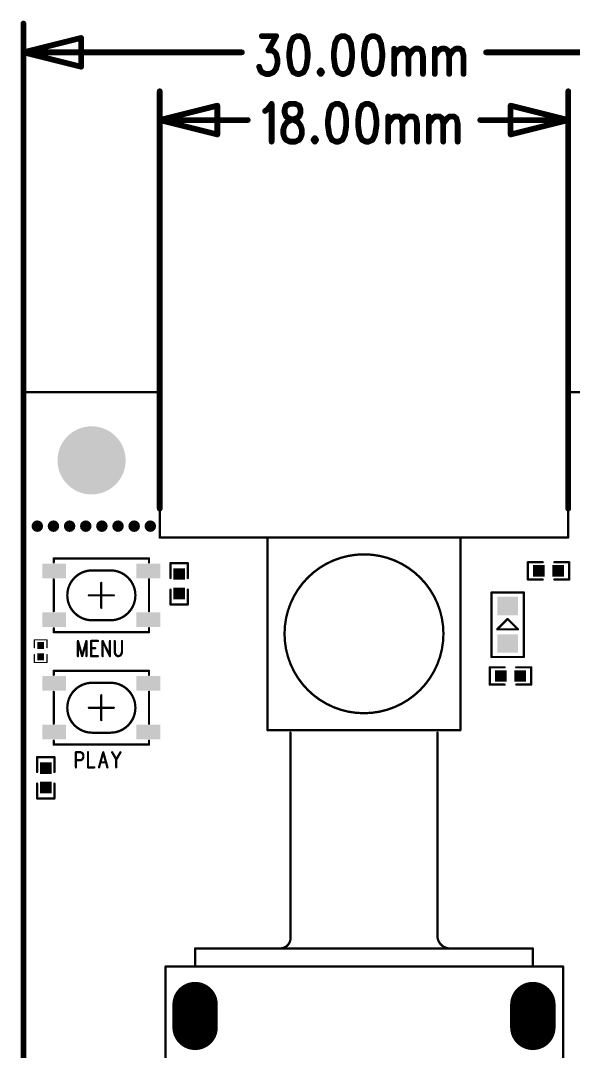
# Model space of a CAD drawing. Header units: millimetres. Extents: x 19.68 to 21.81, y 15.74 to 18.76.
# Drawn here: x 19.68 to 20.639, y 16.967 to 18.755 of the extents above; entities that cross this region are included whole.
import ezdxf

# ---------------------------------------------------------------- set-up
doc = ezdxf.new("R2010")
doc.units = ezdxf.units.MM
doc.header["$MEASUREMENT"] = 0
doc.layers.get('0').update_dxf_attribs({"linetype": 'CONTINUOUS', "lineweight": 0})
doc.layers.add('01_TOP_PHO', color=90, linetype='CONTINUOUS', lineweight=0)

# ---------------------------------------------------------------- blocks, each defined once
blk = doc.blocks.new('SQUARE_4')
blk.add_solid([(0.01, 0.01), (0.01, -0.01), (-0.01, 0.01), (-0.01, -0.01)])
blk = doc.blocks.new('RECTANGLE_12')
blk.add_solid([(0.018, 0.016), (0.018, -0.016), (-0.018, 0.016), (-0.018, -0.016)])
blk = doc.blocks.new('ROUND_15')
h = blk.add_hatch(color=256)
edge = h.paths.add_edge_path(flags=0)
edge.add_arc((0, 0), 0.01, 0, 360)
blk = doc.blocks.new('SQUARE_18')
blk.add_solid([(0.0059, 0.0059), (0.0059, -0.0059), (-0.0059, 0.0059), (-0.0059, -0.0059)])
blk = doc.blocks.new('OBLONG_25')
at = {"lineweight": 211, "const_width": 0.0787}
blk.add_lwpolyline([(0, 0.0197), (0, -0.0197)], dxfattribs=at)
at = {"lineweight": 211, "const_width": 0.0394}
for points in [[(-0.0197, 0.0197), (-0.0197, 0.0197, 1), (0.0197, 0.0197, 1), (-0.0197, 0.0197)], [(-0.0197, -0.0197), (-0.0197, -0.0197, 1), (0.0197, -0.0197, 1), (-0.0197, -0.0197)]]:
    blk.add_lwpolyline(points, format="xyb", dxfattribs=at)
blk = doc.blocks.new('RECTANGLE_27')
blk.add_solid([(0.0207, 0.0128), (0.0207, -0.0128), (-0.0207, 0.0128), (-0.0207, -0.0128)])
blk = doc.blocks.new('ROUND_30')
h = blk.add_hatch(color=256)
edge = h.paths.add_edge_path(flags=0)
edge.add_arc((0, 0), 0.0591, 0, 360)
blk = doc.blocks.new('ROUND_14')
h = blk.add_hatch(color=256)
edge = h.paths.add_edge_path(flags=0)
edge.add_arc((0, 0), 0.0005, 0, 360)
blk = doc.blocks.new('ROUND_5')
h = blk.add_hatch(color=256)
edge = h.paths.add_edge_path(flags=0)
edge.add_arc((0, 0), 0.005, 0, 360)
blk = doc.blocks.new('ROUND_11')
h = blk.add_hatch(color=256)
edge = h.paths.add_edge_path(flags=0)
edge.add_arc((0, 0), 0.002, 0, 360)
blk = doc.blocks.new('ROUND_16')
h = blk.add_hatch(color=256)
edge = h.paths.add_edge_path(flags=0)
edge.add_arc((0, 0), 0.001, 0, 360)

msp = doc.modelspace()

# ---------------------------------------------------------------- linework, layer by layer
at = {"layer": '01_TOP_PHO', "lineweight": 211}
for points, const_width in [([(19.685, 15.798), (19.685, 18.75)], 0.01), ([(19.685, 18.7), (19.785, 18.725)], 0.01), ([(19.785, 18.725), (19.785, 18.675)], 0.01), ([(20.0983, 18.7282), (20.1233, 18.7282)], 0.01), ([(20.1233, 18.7282), (20.1097, 18.7032)], 0.01), ([(20.1529, 18.725), (20.1483, 18.7157)], 0.01), ([(20.1597, 18.7282), (20.1529, 18.725)], 0.01), ([(20.1642, 18.7282), (20.1597, 18.7282)], 0.01), ([(20.171, 18.725), (20.1642, 18.7282)], 0.01), ([(20.1756, 18.7157), (20.171, 18.725)], 0.01), ([(20.2301, 18.725), (20.2256, 18.7157)], 0.01), ([(20.2369, 18.7282), (20.2301, 18.725)], 0.01), ([(20.2415, 18.7282), (20.2369, 18.7282)], 0.01), ([(20.2483, 18.725), (20.2415, 18.7282)], 0.01), ([(20.2529, 18.7157), (20.2483, 18.725)], 0.01), ([(20.2824, 18.725), (20.2779, 18.7157)], 0.01), ([(20.2892, 18.7282), (20.2824, 18.725)], 0.01), ([(20.2938, 18.7282), (20.2892, 18.7282)], 0.01), ([(20.3006, 18.725), (20.2938, 18.7282)], 0.01), ([(20.3051, 18.7157), (20.3006, 18.725)], 0.01), ([(19.685, 18.7), (20.0638, 18.7)], 0.01), ([(19.785, 18.675), (19.685, 18.7)], 0.01), ([(20.1097, 18.7032), (20.1165, 18.7032)], 0.01), ([(20.1165, 18.7032), (20.121, 18.7)], 0.01), ([(20.121, 18.7), (20.1233, 18.6969)], 0.01), ([(20.1483, 18.7157), (20.146, 18.7)], 0.01), ([(20.146, 18.7), (20.146, 18.6907)], 0.01), ([(20.1779, 18.7), (20.1756, 18.7157)], 0.01), ([(20.1779, 18.6907), (20.1779, 18.7)], 0.01), ([(20.2256, 18.7157), (20.2233, 18.7)], 0.01), ([(20.2233, 18.7), (20.2233, 18.6907)], 0.01), ([(20.2551, 18.7), (20.2529, 18.7157)], 0.01), ([(20.2551, 18.6907), (20.2551, 18.7)], 0.01), ([(20.2779, 18.7157), (20.2756, 18.7)], 0.01), ([(20.2756, 18.7), (20.2756, 18.6907)], 0.01), ([(20.3074, 18.7), (20.3051, 18.7157)], 0.01), ([(20.3074, 18.6907), (20.3074, 18.7)], 0.01), ([(20.3279, 18.7063), (20.3279, 18.6625)], 0.01), ([(20.3279, 18.6938), (20.3347, 18.7032)], 0.01), ([(20.3347, 18.7032), (20.3392, 18.7063)], 0.01), ([(20.3392, 18.7063), (20.346, 18.7063)], 0.01), ([(20.346, 18.7063), (20.3506, 18.7032)], 0.01), ([(20.3506, 18.7032), (20.3529, 18.6938)], 0.01), ([(20.3529, 18.6938), (20.3597, 18.7032)], 0.01), ([(20.3597, 18.7032), (20.3642, 18.7063)], 0.01), ([(20.3642, 18.7063), (20.371, 18.7063)], 0.01), ([(20.371, 18.7063), (20.3756, 18.7032)], 0.01), ([(20.3756, 18.7032), (20.3779, 18.6938)], 0.01), ([(20.3983, 18.7063), (20.3983, 18.6625)], 0.01), ([(20.3983, 18.6938), (20.4051, 18.7032)], 0.01), ([(20.4051, 18.7032), (20.4097, 18.7063)], 0.01), ([(20.4097, 18.7063), (20.4165, 18.7063)], 0.01), ([(20.4165, 18.7063), (20.421, 18.7032)], 0.01), ([(20.421, 18.7032), (20.4233, 18.6938)], 0.01), ([(20.4233, 18.6938), (20.4301, 18.7032)], 0.01), ([(20.4301, 18.7032), (20.4347, 18.7063)], 0.01), ([(20.4347, 18.7063), (20.4415, 18.7063)], 0.01), ([(20.4415, 18.7063), (20.446, 18.7032)], 0.01), ([(20.446, 18.7032), (20.4483, 18.6938)], 0.01), ([(20.8661, 18.7), (20.4874, 18.7)], 0.01), ([(20.1233, 18.6969), (20.1256, 18.6875)], 0.01), ([(20.1256, 18.6875), (20.1256, 18.6813)], 0.01), ([(20.146, 18.6907), (20.1483, 18.675)], 0.01), ([(20.1756, 18.675), (20.1779, 18.6907)], 0.01), ([(20.2233, 18.6907), (20.2256, 18.675)], 0.01), ([(20.2529, 18.675), (20.2551, 18.6907)], 0.01), ([(20.2756, 18.6907), (20.2779, 18.675)], 0.01), ([(20.3051, 18.675), (20.3074, 18.6907)], 0.01), ([(20.3529, 18.6938), (20.3529, 18.6625)], 0.01), ([(20.3779, 18.6938), (20.3779, 18.6625)], 0.01), ([(20.4233, 18.6938), (20.4233, 18.6625)], 0.01), ([(20.4483, 18.6938), (20.4483, 18.6625)], 0.01), ([(20.096, 18.6688), (20.0938, 18.675)], 0.01), ([(20.0983, 18.6657), (20.096, 18.6688)], 0.01), ([(20.1051, 18.6625), (20.0983, 18.6657)], 0.01), ([(20.1188, 18.6657), (20.1119, 18.6625)], 0.01), ([(20.1233, 18.6719), (20.1188, 18.6657)], 0.01), ([(20.1256, 18.6813), (20.1233, 18.6719)], 0.01), ([(20.1483, 18.675), (20.1529, 18.6657)], 0.01), ([(20.1529, 18.6657), (20.1597, 18.6625)], 0.01), ([(20.1642, 18.6625), (20.171, 18.6657)], 0.01), ([(20.171, 18.6657), (20.1756, 18.675)], 0.01), ([(20.2006, 18.6688), (20.1983, 18.6657)], 0.01), ([(20.1983, 18.6657), (20.2006, 18.6625)], 0.01), ([(20.2029, 18.6657), (20.2006, 18.6688)], 0.01), ([(20.2006, 18.6625), (20.2029, 18.6657)], 0.01), ([(20.2256, 18.675), (20.2301, 18.6657)], 0.01), ([(20.2301, 18.6657), (20.2369, 18.6625)], 0.01), ([(20.2415, 18.6625), (20.2483, 18.6657)], 0.01), ([(20.2483, 18.6657), (20.2529, 18.675)], 0.01), ([(20.2779, 18.675), (20.2824, 18.6657)], 0.01), ([(20.2824, 18.6657), (20.2892, 18.6625)], 0.01), ([(20.2938, 18.6625), (20.3006, 18.6657)], 0.01), ([(20.3006, 18.6657), (20.3051, 18.675)], 0.01), ([(20.1119, 18.6625), (20.1051, 18.6625)], 0.01), ([(20.1597, 18.6625), (20.1642, 18.6625)], 0.01), ([(20.2369, 18.6625), (20.2415, 18.6625)], 0.01), ([(20.2892, 18.6625), (20.2938, 18.6625)], 0.01), ([(19.9213, 17.9083), (19.9213, 18.6325)], 0.01), ([(20.6299, 17.9083), (20.6299, 18.6325)], 0.01), ([(20.1085, 18.6013), (20.1154, 18.6107)], 0.01), ([(20.1154, 18.6107), (20.1154, 18.545)], 0.01), ([(20.1472, 18.6107), (20.1404, 18.6075)], 0.01), ([(20.1563, 18.6107), (20.1472, 18.6107)], 0.01), ([(20.1631, 18.6075), (20.1563, 18.6107)], 0.01), ([(20.2267, 18.6107), (20.2199, 18.6075)], 0.01), ([(20.2313, 18.6107), (20.2267, 18.6107)], 0.01), ([(20.2381, 18.6075), (20.2313, 18.6107)], 0.01), ([(20.279, 18.6107), (20.2722, 18.6075)], 0.01), ([(20.2835, 18.6107), (20.279, 18.6107)], 0.01), ([(20.2904, 18.6075), (20.2835, 18.6107)], 0.01), ([(19.9213, 18.5825), (20.0213, 18.6075)], 0.01), ([(20.0213, 18.6075), (20.0213, 18.5575)], 0.01), ([(20.104, 18.5982), (20.1085, 18.6013)], 0.01), ([(20.1404, 18.6075), (20.1381, 18.6013)], 0.01), ([(20.1381, 18.6013), (20.1381, 18.595)], 0.01), ([(20.1381, 18.595), (20.1404, 18.5888)], 0.01), ([(20.1654, 18.6013), (20.1631, 18.6075)], 0.01), ([(20.1631, 18.5888), (20.1654, 18.595)], 0.01), ([(20.1654, 18.595), (20.1654, 18.6013)], 0.01), ([(20.2154, 18.5982), (20.2131, 18.5825)], 0.01), ([(20.2199, 18.6075), (20.2154, 18.5982)], 0.01), ([(20.2426, 18.5982), (20.2381, 18.6075)], 0.01), ([(20.2449, 18.5825), (20.2426, 18.5982)], 0.01), ([(20.2676, 18.5982), (20.2654, 18.5825)], 0.01), ([(20.2722, 18.6075), (20.2676, 18.5982)], 0.01), ([(20.2949, 18.5982), (20.2904, 18.6075)], 0.01), ([(20.2972, 18.5825), (20.2949, 18.5982)], 0.01), ([(20.5299, 18.5575), (20.5299, 18.6075)], 0.01), ([(20.5299, 18.6075), (20.6299, 18.5825)], 0.01), ([(19.9213, 18.5825), (20.074, 18.5825)], 0.01), ([(20.0213, 18.5575), (19.9213, 18.5825)], 0.01), ([(20.1381, 18.5732), (20.1426, 18.5794)], 0.01), ([(20.1404, 18.5888), (20.1449, 18.5857)], 0.01), ([(20.1426, 18.5794), (20.1494, 18.5825)], 0.01), ([(20.1449, 18.5857), (20.154, 18.5825)], 0.01), ([(20.1494, 18.5825), (20.1585, 18.5857)], 0.01), ([(20.154, 18.5825), (20.1608, 18.5794)], 0.01), ([(20.1585, 18.5857), (20.1631, 18.5888)], 0.01), ([(20.1608, 18.5794), (20.1654, 18.5732)], 0.01), ([(20.2131, 18.5825), (20.2131, 18.5732)], 0.01), ([(20.2449, 18.5732), (20.2449, 18.5825)], 0.01), ([(20.2654, 18.5825), (20.2654, 18.5732)], 0.01), ([(20.2972, 18.5732), (20.2972, 18.5825)], 0.01), ([(20.3176, 18.5888), (20.3176, 18.545)], 0.01), ([(20.3176, 18.5763), (20.3244, 18.5857)], 0.01), ([(20.3244, 18.5857), (20.329, 18.5888)], 0.01), ([(20.329, 18.5888), (20.3358, 18.5888)], 0.01), ([(20.3358, 18.5888), (20.3404, 18.5857)], 0.01), ([(20.3404, 18.5857), (20.3426, 18.5763)], 0.01), ([(20.3426, 18.5763), (20.3494, 18.5857)], 0.01), ([(20.3426, 18.5763), (20.3426, 18.545)], 0.01), ([(20.3494, 18.5857), (20.354, 18.5888)], 0.01), ([(20.354, 18.5888), (20.3608, 18.5888)], 0.01), ([(20.3608, 18.5888), (20.3654, 18.5857)], 0.01), ([(20.3654, 18.5857), (20.3676, 18.5763)], 0.01), ([(20.3676, 18.5763), (20.3676, 18.545)], 0.01), ([(20.3881, 18.5888), (20.3881, 18.545)], 0.01), ([(20.3881, 18.5763), (20.3949, 18.5857)], 0.01), ([(20.3949, 18.5857), (20.3994, 18.5888)], 0.01), ([(20.3994, 18.5888), (20.4063, 18.5888)], 0.01), ([(20.4063, 18.5888), (20.4108, 18.5857)], 0.01), ([(20.4108, 18.5857), (20.4131, 18.5763)], 0.01), ([(20.4131, 18.5763), (20.4199, 18.5857)], 0.01), ([(20.4131, 18.5763), (20.4131, 18.545)], 0.01), ([(20.4199, 18.5857), (20.4244, 18.5888)], 0.01), ([(20.4244, 18.5888), (20.4313, 18.5888)], 0.01), ([(20.4313, 18.5888), (20.4358, 18.5857)], 0.01), ([(20.4358, 18.5857), (20.4381, 18.5763)], 0.01), ([(20.4381, 18.5763), (20.4381, 18.545)], 0.01), ([(20.6299, 18.5825), (20.4772, 18.5825)], 0.01), ([(20.6299, 18.5825), (20.5299, 18.5575)], 0.01), ([(20.1358, 18.5669), (20.1381, 18.5732)], 0.01), ([(20.1358, 18.5575), (20.1358, 18.5669)], 0.01), ([(20.1381, 18.5513), (20.1358, 18.5575)], 0.01), ([(20.1654, 18.5732), (20.1676, 18.5669)], 0.01), ([(20.1676, 18.5575), (20.1654, 18.5513)], 0.01), ([(20.1676, 18.5669), (20.1676, 18.5575)], 0.01), ([(20.2131, 18.5732), (20.2154, 18.5575)], 0.01), ([(20.2154, 18.5575), (20.2199, 18.5482)], 0.01), ([(20.2381, 18.5482), (20.2426, 18.5575)], 0.01), ([(20.2426, 18.5575), (20.2449, 18.5732)], 0.01), ([(20.2654, 18.5732), (20.2676, 18.5575)], 0.01), ([(20.2676, 18.5575), (20.2722, 18.5482)], 0.01), ([(20.2904, 18.5482), (20.2949, 18.5575)], 0.01), ([(20.2949, 18.5575), (20.2972, 18.5732)], 0.01), ([(20.1404, 18.5482), (20.1381, 18.5513)], 0.01), ([(20.1472, 18.545), (20.1404, 18.5482)], 0.01), ([(20.1563, 18.545), (20.1472, 18.545)], 0.01), ([(20.1631, 18.5482), (20.1563, 18.545)], 0.01), ([(20.1654, 18.5513), (20.1631, 18.5482)], 0.01), ([(20.1904, 18.5513), (20.1881, 18.5482)], 0.01), ([(20.1881, 18.5482), (20.1904, 18.545)], 0.01), ([(20.1926, 18.5482), (20.1904, 18.5513)], 0.01), ([(20.1904, 18.545), (20.1926, 18.5482)], 0.01), ([(20.2199, 18.5482), (20.2267, 18.545)], 0.01), ([(20.2267, 18.545), (20.2313, 18.545)], 0.01), ([(20.2313, 18.545), (20.2381, 18.5482)], 0.01), ([(20.2722, 18.5482), (20.279, 18.545)], 0.01), ([(20.279, 18.545), (20.2835, 18.545)], 0.01), ([(20.2835, 18.545), (20.2904, 18.5482)], 0.01), ([(19.685, 18.1063), (19.685, 15.752)], 0.004), ([(19.9213, 18.1102), (19.689, 18.1102)], 0.004), ([(19.9213, 17.8583), (19.9213, 18.1102)], 0.004), ([(20.8622, 18.1102), (20.6299, 18.1102)], 0.004), ([(20.6299, 18.1102), (20.6299, 17.8583)], 0.004), ([(20.6299, 18.1102), (20.6299, 18.1102)], 0.001), ([(20.6299, 17.8583), (19.9213, 17.8583)], 0.004), ([(19.9213, 17.8583), (19.9213, 17.8583)], 0.001), ([(20.1083, 17.8586), (20.4429, 17.8586)], 0.004), ([(20.1083, 17.524), (20.1083, 17.8586)], 0.004), ([(20.4429, 17.8586), (20.4429, 17.524)], 0.004), ([(20.6299, 17.8583), (20.6299, 17.8583)], 0.001), ([(20.6299, 17.8583), (20.6299, 17.8583)], 0.001), ([(19.9027, 17.822), (19.7374, 17.822)], 0.004), ([(19.7374, 17.822), (19.7374, 17.8151)], 0.004), ([(19.9027, 17.822), (19.9027, 17.8151)], 0.004), ([(19.94, 17.788), (19.94, 17.814)], 0.004), ([(19.94, 17.814), (19.97, 17.814)], 0.004), ([(19.97, 17.814), (19.97, 17.788)], 0.004), ([(20.5597, 17.7854), (20.5597, 17.8154)], 0.004), ([(20.5597, 17.8154), (20.5857, 17.8154)], 0.004), ([(20.6317, 17.8154), (20.6057, 17.8154)], 0.004), ([(20.6317, 17.7854), (20.6317, 17.8154)], 0.004), ([(19.8043, 17.8013), (19.8358, 17.8013)], 0.004), ([(19.7374, 17.7856), (19.7374, 17.7305)], 0.004), ([(19.82, 17.7797), (19.82, 17.7364)], 0.004), ([(19.9027, 17.7305), (19.9027, 17.7856)], 0.004), ([(20.5857, 17.7854), (20.5597, 17.7854)], 0.004), ([(20.6057, 17.7854), (20.6317, 17.7854)], 0.004), ([(19.7984, 17.758), (19.8417, 17.758)], 0.004), ([(19.94, 17.768), (19.94, 17.742)], 0.004), ([(19.97, 17.742), (19.97, 17.768)], 0.004), ([(20.4968, 17.651), (20.4968, 17.763)], 0.004), ([(20.4968, 17.763), (20.5528, 17.763)], 0.004), ([(20.5528, 17.763), (20.5528, 17.651)], 0.004), ([(19.94, 17.742), (19.97, 17.742)], 0.004), ([(19.8358, 17.7147), (19.8043, 17.7147)], 0.004), ([(20.5248, 17.717), (20.5068, 17.699)], 0.004), ([(20.5428, 17.699), (20.5248, 17.717)], 0.004), ([(19.7374, 17.7009), (19.7374, 17.6941)], 0.004), ([(19.7374, 17.6941), (19.9027, 17.6941)], 0.004), ([(19.9027, 17.7009), (19.9027, 17.6941)], 0.004), ([(20.5068, 17.699), (20.5428, 17.699)], 0.004), ([(19.7038, 17.667), (19.7038, 17.6808)], 0.002), ([(19.7038, 17.6808), (19.7258, 17.6808)], 0.002), ([(19.7258, 17.6808), (19.7258, 17.667)], 0.002), ([(19.7795, 17.6788), (19.7795, 17.6525)], 0.004), ([(19.7795, 17.6788), (19.7868, 17.6525)], 0.004), ([(19.7941, 17.6788), (19.7868, 17.6525)], 0.004), ([(19.7941, 17.6788), (19.7941, 17.6525)], 0.004), ([(19.8023, 17.6788), (19.8023, 17.6525)], 0.004), ([(19.8023, 17.6788), (19.8141, 17.6788)], 0.004), ([(19.8023, 17.6663), (19.8095, 17.6663)], 0.004), ([(19.8223, 17.6788), (19.8223, 17.6525)], 0.004), ([(19.8223, 17.6788), (19.835, 17.6525)], 0.004), ([(19.835, 17.6788), (19.835, 17.6525)], 0.004), ([(19.8432, 17.6788), (19.8432, 17.66)], 0.004), ([(19.8559, 17.66), (19.8559, 17.6788)], 0.004), ([(19.7038, 17.6552), (19.7038, 17.6415)], 0.002), ([(19.7258, 17.6415), (19.7258, 17.6552)], 0.002), ([(19.8023, 17.6525), (19.8141, 17.6525)], 0.004), ([(19.8432, 17.66), (19.8441, 17.6563)], 0.004), ([(19.8441, 17.6563), (19.8459, 17.6538)], 0.004), ([(19.8459, 17.6538), (19.8486, 17.6525)], 0.004), ([(19.8486, 17.6525), (19.8504, 17.6525)], 0.004), ([(19.8504, 17.6525), (19.8532, 17.6538)], 0.004), ([(19.8532, 17.6538), (19.855, 17.6563)], 0.004), ([(19.855, 17.6563), (19.8559, 17.66)], 0.004), ([(20.5528, 17.651), (20.4968, 17.651)], 0.004), ([(19.7038, 17.6415), (19.7258, 17.6415)], 0.002), ([(20.5197, 17.6331), (20.4937, 17.6331)], 0.004), ([(20.4937, 17.6331), (20.4937, 17.6031)], 0.004), ([(20.5397, 17.6331), (20.5657, 17.6331)], 0.004), ([(20.5657, 17.6331), (20.5657, 17.6031)], 0.004), ([(19.9027, 17.627), (19.7374, 17.627)], 0.004), ([(19.7374, 17.6201), (19.7374, 17.627)], 0.004), ([(19.9027, 17.6201), (19.9027, 17.627)], 0.004), ([(19.8043, 17.6063), (19.8358, 17.6063)], 0.004), ([(20.4937, 17.6031), (20.5197, 17.6031)], 0.004), ([(20.5657, 17.6031), (20.5397, 17.6031)], 0.004), ([(19.7374, 17.5906), (19.7374, 17.5355)], 0.004), ([(19.82, 17.5414), (19.82, 17.5847)], 0.004), ([(19.9027, 17.5355), (19.9027, 17.5906)], 0.004), ([(19.8417, 17.563), (19.7984, 17.563)], 0.004), ([(20.4429, 17.524), (20.1083, 17.524)], 0.004), ([(19.7374, 17.4991), (19.7374, 17.5059)], 0.004), ([(19.8358, 17.5197), (19.8043, 17.5197)], 0.004), ([(19.9027, 17.4991), (19.9027, 17.5059)], 0.004), ([(20.1481, 17.1652), (20.1481, 17.52)], 0.004), ([(20.4031, 17.52), (20.4031, 17.1652)], 0.004), ([(19.7374, 17.4991), (19.9027, 17.4991)], 0.004), ([(19.7387, 17.4775), (19.7087, 17.4775)], 0.004), ([(19.7087, 17.4775), (19.7087, 17.4515)], 0.004), ([(19.7387, 17.4515), (19.7387, 17.4775)], 0.004), ([(19.776, 17.4858), (19.776, 17.4595)], 0.004), ([(19.776, 17.4858), (19.7842, 17.4858)], 0.004), ([(19.7842, 17.472), (19.776, 17.472)], 0.004), ([(19.7842, 17.4858), (19.7869, 17.4845)], 0.004), ([(19.7869, 17.4733), (19.7842, 17.472)], 0.004), ([(19.7869, 17.4845), (19.7879, 17.4833)], 0.004), ([(19.7879, 17.4745), (19.7869, 17.4733)], 0.004), ([(19.7879, 17.4833), (19.7888, 17.4808)], 0.004), ([(19.7888, 17.477), (19.7879, 17.4745)], 0.004), ([(19.7888, 17.4808), (19.7888, 17.477)], 0.004), ([(19.7969, 17.4858), (19.7969, 17.4595)], 0.004), ([(19.8233, 17.4858), (19.816, 17.4595)], 0.004), ([(19.8233, 17.4858), (19.8306, 17.4595)], 0.004), ([(19.8388, 17.4858), (19.846, 17.4733)], 0.004), ([(19.8533, 17.4858), (19.846, 17.4733)], 0.004), ([(19.846, 17.4733), (19.846, 17.4595)], 0.004), ([(19.7969, 17.4595), (19.8079, 17.4595)], 0.004), ([(19.8188, 17.4683), (19.8279, 17.4683)], 0.004), ([(19.7087, 17.4054), (19.7087, 17.4315)], 0.004), ([(19.7387, 17.4315), (19.7387, 17.4054)], 0.004), ([(19.7387, 17.4054), (19.7087, 17.4054)], 0.004), ([(19.9827, 17.114), (19.9827, 17.1455)], 0.004), ([(19.9827, 17.1455), (20.5685, 17.1455)], 0.004), ([(20.0333, 17.1455), (20.1317, 17.1455)], 0.004), ([(20.427, 17.1455), (20.5254, 17.1455)], 0.004), ([(20.5685, 17.1455), (20.5685, 17.114)], 0.004), ([(19.9315, 16.9368), (19.9315, 17.114)], 0.004), ([(19.9315, 17.114), (19.9827, 17.114)], 0.004), ([(20.5685, 17.114), (19.9827, 17.114)], 0.004), ([(20.5685, 17.114), (20.6209, 17.114)], 0.004), ([(20.6209, 17.114), (20.6209, 16.9368)], 0.004)]:
    msp.add_lwpolyline(points, dxfattribs=dict(at, const_width=const_width))
at = {"layer": '01_TOP_PHO', "lineweight": 211, "const_width": 0.004}
for points in [[(19.689, 18.1102, 0.414214), (19.685, 18.1063)], [(20.1378, 17.6913), (20.1378, 17.6913, 1), (20.4134, 17.6913, 1), (20.1378, 17.6913)], [(19.8043, 17.8013, 1), (19.8043, 17.7147)], [(19.8358, 17.7147, 1), (19.8358, 17.8013)], [(19.8043, 17.6063, 1), (19.8043, 17.5197)], [(19.8358, 17.5197, 1), (19.8358, 17.6063)], [(20.1317, 17.1455, 0.413731), (20.1481, 17.1652)], [(20.4031, 17.1652, 0.414214), (20.427, 17.1455)]]:
    msp.add_lwpolyline(points, format="xyb", dxfattribs=at)

# ---------------------------------------------------------------- block references
at = {"layer": '01_TOP_PHO'}
for name, p in [('ROUND_5', (19.685, 18.75)), ('ROUND_5', (19.785, 18.725)), ('ROUND_5', (20.0983, 18.7282)), ('ROUND_5', (20.1233, 18.7282)), ('ROUND_5', (20.1529, 18.725)), ('ROUND_5', (20.1597, 18.7282)), ('ROUND_5', (20.1597, 18.7282)), ('ROUND_5', (20.1642, 18.7282)), ('ROUND_5', (20.171, 18.725)), ('ROUND_5', (20.2301, 18.725)), ('ROUND_5', (20.2369, 18.7282)), ('ROUND_5', (20.2369, 18.7282)), ('ROUND_5', (20.2415, 18.7282)), ('ROUND_5', (20.2483, 18.725)), ('ROUND_5', (20.2824, 18.725)), ('ROUND_5', (20.2892, 18.7282)), ('ROUND_5', (20.2892, 18.7282)), ('ROUND_5', (20.2938, 18.7282)), ('ROUND_5', (20.3006, 18.725)), ('ROUND_5', (19.685, 18.7)), ('ROUND_5', (19.685, 18.7)), ('ROUND_5', (19.685, 18.7)), ('ROUND_5', (20.0638, 18.7)), ('ROUND_5', (20.1097, 18.7032)), ('ROUND_5', (20.1165, 18.7032)), ('ROUND_5', (20.121, 18.7)), ('ROUND_5', (20.146, 18.7)), ('ROUND_5', (20.1483, 18.7157)), ('ROUND_5', (20.1756, 18.7157)), ('ROUND_5', (20.1779, 18.7)), ('ROUND_5', (20.2233, 18.7)), ('ROUND_5', (20.2256, 18.7157)), ('ROUND_5', (20.2529, 18.7157)), ('ROUND_5', (20.2551, 18.7)), ('ROUND_5', (20.2756, 18.7)), ('ROUND_5', (20.2779, 18.7157)), ('ROUND_5', (20.3051, 18.7157)), ('ROUND_5', (20.3074, 18.7)), ('ROUND_5', (20.3279, 18.7063)), ('ROUND_5', (20.3347, 18.7032)), ('ROUND_5', (20.3392, 18.7063)), ('ROUND_5', (20.346, 18.7063)), ('ROUND_5', (20.3506, 18.7032)), ('ROUND_5', (20.3597, 18.7032)), ('ROUND_5', (20.3642, 18.7063)), ('ROUND_5', (20.371, 18.7063)), ('ROUND_5', (20.3756, 18.7032)), ('ROUND_5', (20.3983, 18.7063)), ('ROUND_5', (20.4051, 18.7032)), ('ROUND_5', (20.4097, 18.7063)), ('ROUND_5', (20.4165, 18.7063)), ('ROUND_5', (20.421, 18.7032)), ('ROUND_5', (20.4301, 18.7032)), ('ROUND_5', (20.4347, 18.7063)), ('ROUND_5', (20.4415, 18.7063)), ('ROUND_5', (20.446, 18.7032)), ('ROUND_5', (20.4874, 18.7)), ('ROUND_5', (20.1233, 18.6969)), ('ROUND_5', (20.1256, 18.6875)), ('ROUND_5', (20.146, 18.6907)), ('ROUND_5', (20.1779, 18.6907)), ('ROUND_5', (20.2233, 18.6907)), ('ROUND_5', (20.2551, 18.6907)), ('ROUND_5', (20.2756, 18.6907)), ('ROUND_5', (20.3074, 18.6907)), ('ROUND_5', (20.3279, 18.6938)), ('ROUND_5', (20.3529, 18.6938)), ('ROUND_5', (20.3529, 18.6938)), ('ROUND_5', (20.3779, 18.6938)), ('ROUND_5', (20.3983, 18.6938)), ('ROUND_5', (20.4233, 18.6938)), ('ROUND_5', (20.4233, 18.6938)), ('ROUND_5', (20.4483, 18.6938)), ('ROUND_5', (19.785, 18.675)), ('ROUND_5', (20.0938, 18.675)), ('ROUND_5', (20.096, 18.6688)), ('ROUND_5', (20.0983, 18.6657)), ('ROUND_5', (20.1188, 18.6657)), ('ROUND_5', (20.1233, 18.6719)), ('ROUND_5', (20.1256, 18.6813)), ('ROUND_5', (20.1483, 18.675)), ('ROUND_5', (20.1529, 18.6657)), ('ROUND_5', (20.171, 18.6657)), ('ROUND_5', (20.1756, 18.675)), ('ROUND_5', (20.1983, 18.6657)), ('ROUND_5', (20.2006, 18.6688)), ('ROUND_5', (20.2006, 18.6688)), ('ROUND_5', (20.2029, 18.6657)), ('ROUND_5', (20.2256, 18.675)), ('ROUND_5', (20.2301, 18.6657)), ('ROUND_5', (20.2483, 18.6657)), ('ROUND_5', (20.2529, 18.675)), ('ROUND_5', (20.2779, 18.675)), ('ROUND_5', (20.2824, 18.6657)), ('ROUND_5', (20.3006, 18.6657)), ('ROUND_5', (20.3051, 18.675)), ('ROUND_5', (20.1051, 18.6625)), ('ROUND_5', (20.1119, 18.6625)), ('ROUND_5', (20.1597, 18.6625)), ('ROUND_5', (20.1642, 18.6625)), ('ROUND_5', (20.2006, 18.6625)), ('ROUND_5', (20.2369, 18.6625)), ('ROUND_5', (20.2415, 18.6625)), ('ROUND_5', (20.2892, 18.6625)), ('ROUND_5', (20.2938, 18.6625)), ('ROUND_5', (20.3279, 18.6625)), ('ROUND_5', (20.3529, 18.6625)), ('ROUND_5', (20.3779, 18.6625)), ('ROUND_5', (20.3983, 18.6625)), ('ROUND_5', (20.4233, 18.6625)), ('ROUND_5', (20.4483, 18.6625)), ('ROUND_5', (19.9213, 18.6325)), ('ROUND_5', (20.6299, 18.6325)), ('ROUND_5', (20.1154, 18.6107)), ('ROUND_5', (20.1472, 18.6107)), ('ROUND_5', (20.1472, 18.6107)), ('ROUND_5', (20.1563, 18.6107)), ('ROUND_5', (20.2267, 18.6107)), ('ROUND_5', (20.2267, 18.6107)), ('ROUND_5', (20.2313, 18.6107)), ('ROUND_5', (20.279, 18.6107)), ('ROUND_5', (20.279, 18.6107)), ('ROUND_5', (20.2835, 18.6107)), ('ROUND_5', (20.0213, 18.6075)), ('ROUND_5', (20.104, 18.5982)), ('ROUND_5', (20.1085, 18.6013)), ('ROUND_5', (20.1381, 18.6013)), ('ROUND_5', (20.1381, 18.595)), ('ROUND_5', (20.1404, 18.6075)), ('ROUND_5', (20.1631, 18.6075)), ('ROUND_5', (20.1654, 18.6013)), ('ROUND_5', (20.1654, 18.595)), ('ROUND_5', (20.2154, 18.5982)), ('ROUND_5', (20.2199, 18.6075)), ('ROUND_5', (20.2381, 18.6075)), ('ROUND_5', (20.2426, 18.5982)), ('ROUND_5', (20.2676, 18.5982)), ('ROUND_5', (20.2722, 18.6075)), ('ROUND_5', (20.2904, 18.6075)), ('ROUND_5', (20.2949, 18.5982)), ('ROUND_5', (20.5299, 18.6075)), ('ROUND_5', (19.9213, 18.5825)), ('ROUND_5', (19.9213, 18.5825)), ('ROUND_5', (19.9213, 18.5825)), ('ROUND_5', (20.074, 18.5825)), ('ROUND_5', (20.1404, 18.5888)), ('ROUND_5', (20.1426, 18.5794)), ('ROUND_5', (20.1449, 18.5857)), ('ROUND_5', (20.1494, 18.5825)), ('ROUND_5', (20.154, 18.5825)), ('ROUND_5', (20.1585, 18.5857)), ('ROUND_5', (20.1608, 18.5794)), ('ROUND_5', (20.1631, 18.5888)), ('ROUND_5', (20.2131, 18.5825)), ('ROUND_5', (20.2449, 18.5825)), ('ROUND_5', (20.2654, 18.5825)), ('ROUND_5', (20.2972, 18.5825)), ('ROUND_5', (20.3176, 18.5888)), ('ROUND_5', (20.3176, 18.5763)), ('ROUND_5', (20.3244, 18.5857)), ('ROUND_5', (20.329, 18.5888)), ('ROUND_5', (20.3358, 18.5888)), ('ROUND_5', (20.3404, 18.5857)), ('ROUND_5', (20.3426, 18.5763)), ('ROUND_5', (20.3426, 18.5763)), ('ROUND_5', (20.3494, 18.5857)), ('ROUND_5', (20.354, 18.5888)), ('ROUND_5', (20.3608, 18.5888)), ('ROUND_5', (20.3654, 18.5857)), ('ROUND_5', (20.3676, 18.5763)), ('ROUND_5', (20.3881, 18.5888)), ('ROUND_5', (20.3881, 18.5763)), ('ROUND_5', (20.3949, 18.5857)), ('ROUND_5', (20.3994, 18.5888)), ('ROUND_5', (20.4063, 18.5888)), ('ROUND_5', (20.4108, 18.5857)), ('ROUND_5', (20.4131, 18.5763)), ('ROUND_5', (20.4131, 18.5763)), ('ROUND_5', (20.4199, 18.5857)), ('ROUND_5', (20.4244, 18.5888)), ('ROUND_5', (20.4313, 18.5888)), ('ROUND_5', (20.4358, 18.5857)), ('ROUND_5', (20.4381, 18.5763)), ('ROUND_5', (20.4772, 18.5825)), ('ROUND_5', (20.6299, 18.5825)), ('ROUND_5', (20.6299, 18.5825)), ('ROUND_5', (20.6299, 18.5825)), ('ROUND_5', (20.0213, 18.5575)), ('ROUND_5', (20.1358, 18.5669)), ('ROUND_5', (20.1358, 18.5575)), ('ROUND_5', (20.1381, 18.5732)), ('ROUND_5', (20.1654, 18.5732)), ('ROUND_5', (20.1676, 18.5669)), ('ROUND_5', (20.1676, 18.5575)), ('ROUND_5', (20.2131, 18.5732)), ('ROUND_5', (20.2154, 18.5575)), ('ROUND_5', (20.2426, 18.5575)), ('ROUND_5', (20.2449, 18.5732)), ('ROUND_5', (20.2654, 18.5732)), ('ROUND_5', (20.2676, 18.5575)), ('ROUND_5', (20.2949, 18.5575)), ('ROUND_5', (20.2972, 18.5732)), ('ROUND_5', (20.5299, 18.5575)), ('ROUND_5', (20.1154, 18.545)), ('ROUND_5', (20.1381, 18.5513)), ('ROUND_5', (20.1404, 18.5482)), ('ROUND_5', (20.1472, 18.545)), ('ROUND_5', (20.1563, 18.545)), ('ROUND_5', (20.1631, 18.5482)), ('ROUND_5', (20.1654, 18.5513)), ('ROUND_5', (20.1881, 18.5482)), ('ROUND_5', (20.1904, 18.5513)), ('ROUND_5', (20.1904, 18.5513)), ('ROUND_5', (20.1904, 18.545)), ('ROUND_5', (20.1926, 18.5482)), ('ROUND_5', (20.2199, 18.5482)), ('ROUND_5', (20.2267, 18.545)), ('ROUND_5', (20.2313, 18.545)), ('ROUND_5', (20.2381, 18.5482)), ('ROUND_5', (20.2722, 18.5482)), ('ROUND_5', (20.279, 18.545)), ('ROUND_5', (20.2835, 18.545)), ('ROUND_5', (20.2904, 18.5482)), ('ROUND_5', (20.3176, 18.545)), ('ROUND_5', (20.3426, 18.545)), ('ROUND_5', (20.3676, 18.545)), ('ROUND_5', (20.3881, 18.545)), ('ROUND_5', (20.4131, 18.545)), ('ROUND_5', (20.4381, 18.545)), ('ROUND_11', (19.685, 18.1063)), ('ROUND_11', (19.685, 18.1063)), ('ROUND_11', (19.689, 18.1102)), ('ROUND_11', (19.689, 18.1102)), ('ROUND_11', (19.9213, 18.1102)), ('ROUND_11', (20.6299, 18.1102)), ('ROUND_14', (20.6299, 18.1102)), ('ROUND_14', (20.6299, 18.1102)), ('ROUND_30', (19.8031, 17.9921)), ('ROUND_5', (19.9213, 17.9083)), ('ROUND_5', (20.6299, 17.9083)), ('ROUND_15', (19.709, 17.878)), ('ROUND_15', (19.737, 17.878)), ('ROUND_15', (19.765, 17.878)), ('ROUND_15', (19.793, 17.878)), ('ROUND_15', (19.821, 17.878)), ('ROUND_15', (19.849, 17.878)), ('ROUND_15', (19.877, 17.878)), ('ROUND_15', (19.905, 17.878)), ('ROUND_11', (19.9213, 17.8583)), ('ROUND_14', (19.9213, 17.8583)), ('ROUND_14', (19.9213, 17.8583)), ('ROUND_11', (20.1083, 17.8586)), ('ROUND_11', (20.1083, 17.8586)), ('ROUND_11', (20.4429, 17.8586)), ('ROUND_11', (20.6299, 17.8583)), ('ROUND_14', (20.6299, 17.8583)), ('ROUND_14', (20.6299, 17.8583)), ('ROUND_14', (20.6299, 17.8583)), ('ROUND_14', (20.6299, 17.8583)), ('RECTANGLE_27', (19.7383, 17.8004)), ('ROUND_11', (19.7374, 17.822)), ('ROUND_11', (19.7374, 17.822)), ('ROUND_11', (19.7374, 17.8151)), ('RECTANGLE_27', (19.9017, 17.8004)), ('ROUND_11', (19.9027, 17.822)), ('ROUND_11', (19.9027, 17.822)), ('ROUND_11', (19.9027, 17.8151)), ('ROUND_11', (19.94, 17.814)), ('ROUND_11', (19.97, 17.814)), ('ROUND_11', (20.5597, 17.8154)), ('ROUND_11', (20.5857, 17.8154)), ('ROUND_11', (20.6057, 17.8154)), ('ROUND_11', (20.6317, 17.8154)), ('ROUND_11', (19.8043, 17.8013)), ('ROUND_11', (19.8043, 17.8013)), ('ROUND_11', (19.8358, 17.8013)), ('ROUND_11', (19.8358, 17.8013)), ('SQUARE_4', (19.955, 17.7949)), ('SQUARE_4', (20.5788, 17.8004)), ('SQUARE_4', (20.6125, 17.8004)), ('ROUND_11', (19.7374, 17.7856)), ('ROUND_11', (19.82, 17.7797)), ('ROUND_11', (19.9027, 17.7856)), ('ROUND_11', (19.94, 17.788)), ('ROUND_11', (19.97, 17.788)), ('ROUND_11', (20.5597, 17.7854)), ('ROUND_11', (20.5857, 17.7854)), ('ROUND_11', (20.6057, 17.7854)), ('ROUND_11', (20.6317, 17.7854)), ('ROUND_11', (19.7984, 17.758)), ('ROUND_11', (19.8417, 17.758)), ('ROUND_11', (19.94, 17.768)), ('SQUARE_4', (19.955, 17.7611)), ('ROUND_11', (19.97, 17.768)), ('ROUND_11', (20.4968, 17.763)), ('ROUND_11', (20.5528, 17.763)), ('ROUND_11', (19.94, 17.742)), ('ROUND_11', (19.97, 17.742)), ('RECTANGLE_12', (20.5248, 17.7395)), ('RECTANGLE_27', (19.7383, 17.7157)), ('ROUND_11', (19.7374, 17.7305)), ('ROUND_11', (19.82, 17.7364)), ('RECTANGLE_27', (19.9017, 17.7157)), ('ROUND_11', (19.9027, 17.7305)), ('ROUND_11', (19.8043, 17.7147)), ('ROUND_11', (19.8043, 17.7147)), ('ROUND_11', (19.8358, 17.7147)), ('ROUND_11', (19.8358, 17.7147)), ('ROUND_11', (20.5248, 17.717)), ('ROUND_11', (19.7374, 17.7009)), ('ROUND_11', (19.7374, 17.6941)), ('ROUND_11', (19.7374, 17.6941)), ('ROUND_11', (19.9027, 17.7009)), ('ROUND_11', (19.9027, 17.6941)), ('ROUND_11', (19.9027, 17.6941)), ('ROUND_11', (20.5068, 17.699)), ('ROUND_11', (20.5068, 17.699)), ('RECTANGLE_12', (20.5248, 17.6745)), ('ROUND_11', (20.5428, 17.699)), ('ROUND_16', (19.7038, 17.6808)), ('ROUND_16', (19.7038, 17.667)), ('SQUARE_18', (19.7148, 17.671)), ('ROUND_16', (19.7258, 17.6808)), ('ROUND_16', (19.7258, 17.667)), ('ROUND_11', (19.7795, 17.6788)), ('ROUND_11', (19.7795, 17.6788)), ('ROUND_11', (19.7941, 17.6788)), ('ROUND_11', (19.7941, 17.6788)), ('ROUND_11', (19.8023, 17.6788)), ('ROUND_11', (19.8023, 17.6788)), ('ROUND_11', (19.8023, 17.6663)), ('ROUND_11', (19.8095, 17.6663)), ('ROUND_11', (19.8141, 17.6788)), ('ROUND_11', (19.8223, 17.6788)), ('ROUND_11', (19.8223, 17.6788)), ('ROUND_11', (19.835, 17.6788)), ('ROUND_11', (19.8432, 17.6788)), ('ROUND_11', (19.8559, 17.6788)), ('ROUND_16', (19.7038, 17.6552)), ('SQUARE_18', (19.7148, 17.6513)), ('ROUND_16', (19.7258, 17.6552)), ('ROUND_11', (19.7795, 17.6525)), ('ROUND_11', (19.7868, 17.6525)), ('ROUND_11', (19.7868, 17.6525)), ('ROUND_11', (19.7941, 17.6525)), ('ROUND_11', (19.8023, 17.6525)), ('ROUND_11', (19.8023, 17.6525)), ('ROUND_11', (19.8141, 17.6525)), ('ROUND_11', (19.8223, 17.6525)), ('ROUND_11', (19.835, 17.6525)), ('ROUND_11', (19.835, 17.6525)), ('ROUND_11', (19.8432, 17.66)), ('ROUND_11', (19.8441, 17.6563)), ('ROUND_11', (19.8459, 17.6538)), ('ROUND_11', (19.8486, 17.6525)), ('ROUND_11', (19.8504, 17.6525)), ('ROUND_11', (19.8532, 17.6538)), ('ROUND_11', (19.855, 17.6563)), ('ROUND_11', (19.8559, 17.66)), ('ROUND_11', (20.4968, 17.651)), ('ROUND_11', (20.4968, 17.651)), ('ROUND_11', (20.5528, 17.651)), ('ROUND_16', (19.7038, 17.6415)), ('ROUND_16', (19.7258, 17.6415)), ('ROUND_11', (20.4937, 17.6331)), ('ROUND_11', (20.5197, 17.6331)), ('ROUND_11', (20.5397, 17.6331)), ('ROUND_11', (20.5657, 17.6331)), ('RECTANGLE_27', (19.7383, 17.6054)), ('ROUND_11', (19.7374, 17.627)), ('ROUND_11', (19.7374, 17.627)), ('ROUND_11', (19.7374, 17.6201)), ('RECTANGLE_27', (19.9017, 17.6054)), ('ROUND_11', (19.9027, 17.627)), ('ROUND_11', (19.9027, 17.627)), ('ROUND_11', (19.9027, 17.6201)), ('SQUARE_4', (20.5128, 17.6181)), ('SQUARE_4', (20.5466, 17.6181)), ('ROUND_11', (19.8043, 17.6063)), ('ROUND_11', (19.8043, 17.6063)), ('ROUND_11', (19.8358, 17.6063)), ('ROUND_11', (19.8358, 17.6063)), ('ROUND_11', (20.4937, 17.6031)), ('ROUND_11', (20.5197, 17.6031)), ('ROUND_11', (20.5397, 17.6031)), ('ROUND_11', (20.5657, 17.6031)), ('ROUND_11', (19.7374, 17.5906)), ('ROUND_11', (19.82, 17.5847)), ('ROUND_11', (19.9027, 17.5906)), ('ROUND_11', (19.7984, 17.563)), ('ROUND_11', (19.8417, 17.563)), ('ROUND_11', (19.82, 17.5414)), ('RECTANGLE_27', (19.7383, 17.5207)), ('ROUND_11', (19.7374, 17.5355)), ('RECTANGLE_27', (19.9017, 17.5207)), ('ROUND_11', (19.9027, 17.5355)), ('ROUND_11', (20.1083, 17.524)), ('ROUND_11', (20.4429, 17.524)), ('ROUND_11', (19.7374, 17.5059)), ('ROUND_11', (19.8043, 17.5197)), ('ROUND_11', (19.8043, 17.5197)), ('ROUND_11', (19.8358, 17.5197)), ('ROUND_11', (19.8358, 17.5197)), ('ROUND_11', (19.9027, 17.5059)), ('ROUND_11', (20.1481, 17.52)), ('ROUND_11', (20.4031, 17.52)), ('ROUND_11', (19.7374, 17.4991)), ('ROUND_11', (19.7374, 17.4991)), ('ROUND_11', (19.9027, 17.4991)), ('ROUND_11', (19.9027, 17.4991)), ('ROUND_11', (19.7087, 17.4775)), ('ROUND_11', (19.7387, 17.4775)), ('ROUND_11', (19.776, 17.4858)), ('ROUND_11', (19.776, 17.4858)), ('ROUND_11', (19.776, 17.472)), ('ROUND_11', (19.7842, 17.4858)), ('ROUND_11', (19.7842, 17.472)), ('ROUND_11', (19.7869, 17.4845)), ('ROUND_11', (19.7869, 17.4733)), ('ROUND_11', (19.7879, 17.4833)), ('ROUND_11', (19.7879, 17.4745)), ('ROUND_11', (19.7888, 17.4808)), ('ROUND_11', (19.7888, 17.477)), ('ROUND_11', (19.7969, 17.4858)), ('ROUND_11', (19.8233, 17.4858)), ('ROUND_11', (19.8233, 17.4858)), ('ROUND_11', (19.8388, 17.4858)), ('ROUND_11', (19.846, 17.4733)), ('ROUND_11', (19.846, 17.4733)), ('ROUND_11', (19.8533, 17.4858)), ('ROUND_11', (19.7087, 17.4515)), ('SQUARE_4', (19.7237, 17.4583)), ('ROUND_11', (19.7387, 17.4515)), ('ROUND_11', (19.776, 17.4595)), ('ROUND_11', (19.7969, 17.4595)), ('ROUND_11', (19.8079, 17.4595)), ('ROUND_11', (19.816, 17.4595)), ('ROUND_11', (19.8188, 17.4683)), ('ROUND_11', (19.8279, 17.4683)), ('ROUND_11', (19.8306, 17.4595)), ('ROUND_11', (19.846, 17.4595)), ('ROUND_11', (19.7087, 17.4315)), ('SQUARE_4', (19.7237, 17.4246)), ('ROUND_11', (19.7387, 17.4315)), ('ROUND_11', (19.7087, 17.4054)), ('ROUND_11', (19.7387, 17.4054)), ('ROUND_11', (20.1481, 17.1652)), ('ROUND_11', (20.1481, 17.1652)), ('ROUND_11', (20.4031, 17.1652)), ('ROUND_11', (20.4031, 17.1652)), ('ROUND_11', (19.9827, 17.1455)), ('ROUND_11', (19.9827, 17.1455)), ('ROUND_11', (20.0333, 17.1455)), ('ROUND_11', (20.1317, 17.1455)), ('ROUND_11', (20.1317, 17.1455)), ('ROUND_11', (20.427, 17.1455)), ('ROUND_11', (20.427, 17.1455)), ('ROUND_11', (20.5254, 17.1455)), ('ROUND_11', (20.5685, 17.1455)), ('ROUND_11', (20.5685, 17.1455)), ('ROUND_11', (19.9315, 17.114)), ('ROUND_11', (19.9827, 17.114)), ('ROUND_11', (19.9827, 17.114)), ('ROUND_11', (20.5685, 17.114)), ('ROUND_11', (20.5685, 17.114)), ('ROUND_11', (20.6209, 17.114)), ('OBLONG_25', (19.9827, 17.0283)), ('OBLONG_25', (20.5685, 17.0283))]:
    msp.add_blockref(name, p, dxfattribs=at)

doc.saveas('drawing.dxf')
